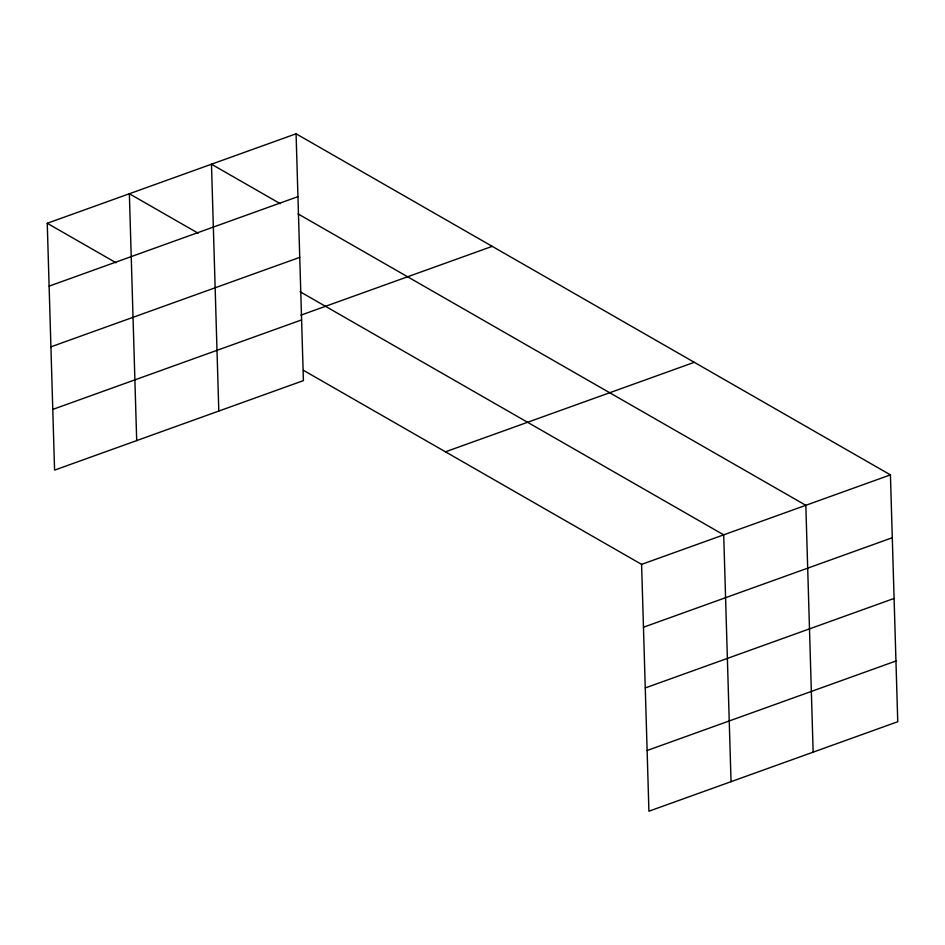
<?xml version="1.0" encoding="UTF-8"?>
<svg xmlns="http://www.w3.org/2000/svg" width="945" height="945" viewBox="0 0 945 945"><rect width="100%" height="100%" fill="white"/><g stroke="black" fill="none" stroke-linecap="round" stroke-linejoin="round"><path stroke-width="1.42" d="M296.08 133.788L303.404 380.622L54.574 470.126L47.25 223.28L296.08 133.788L890.426 474.874L897.75 721.72L648.92 811.212L641.596 564.378L303.499 370.345M49.116 286.134L297.947 196.643M50.912 346.85L299.742 257.359M300.864 315.169L492.215 246.35M52.778 409.409L301.597 319.906M445.461 451.816L694.291 362.313M641.596 564.378L890.426 474.874M643.462 627.232L892.293 537.729M645.27 687.936L894.088 598.445M647.124 750.495L895.943 661.004M280.252 203.683L211.479 164.217L218.803 411.051M298.077 213.913L805.825 505.303L813.149 752.149M198.143 233.214L129.359 193.749L136.694 440.583M300.026 291.698L723.705 534.846L731.04 781.68M47.25 223.28L116.022 262.757"/></g></svg>
